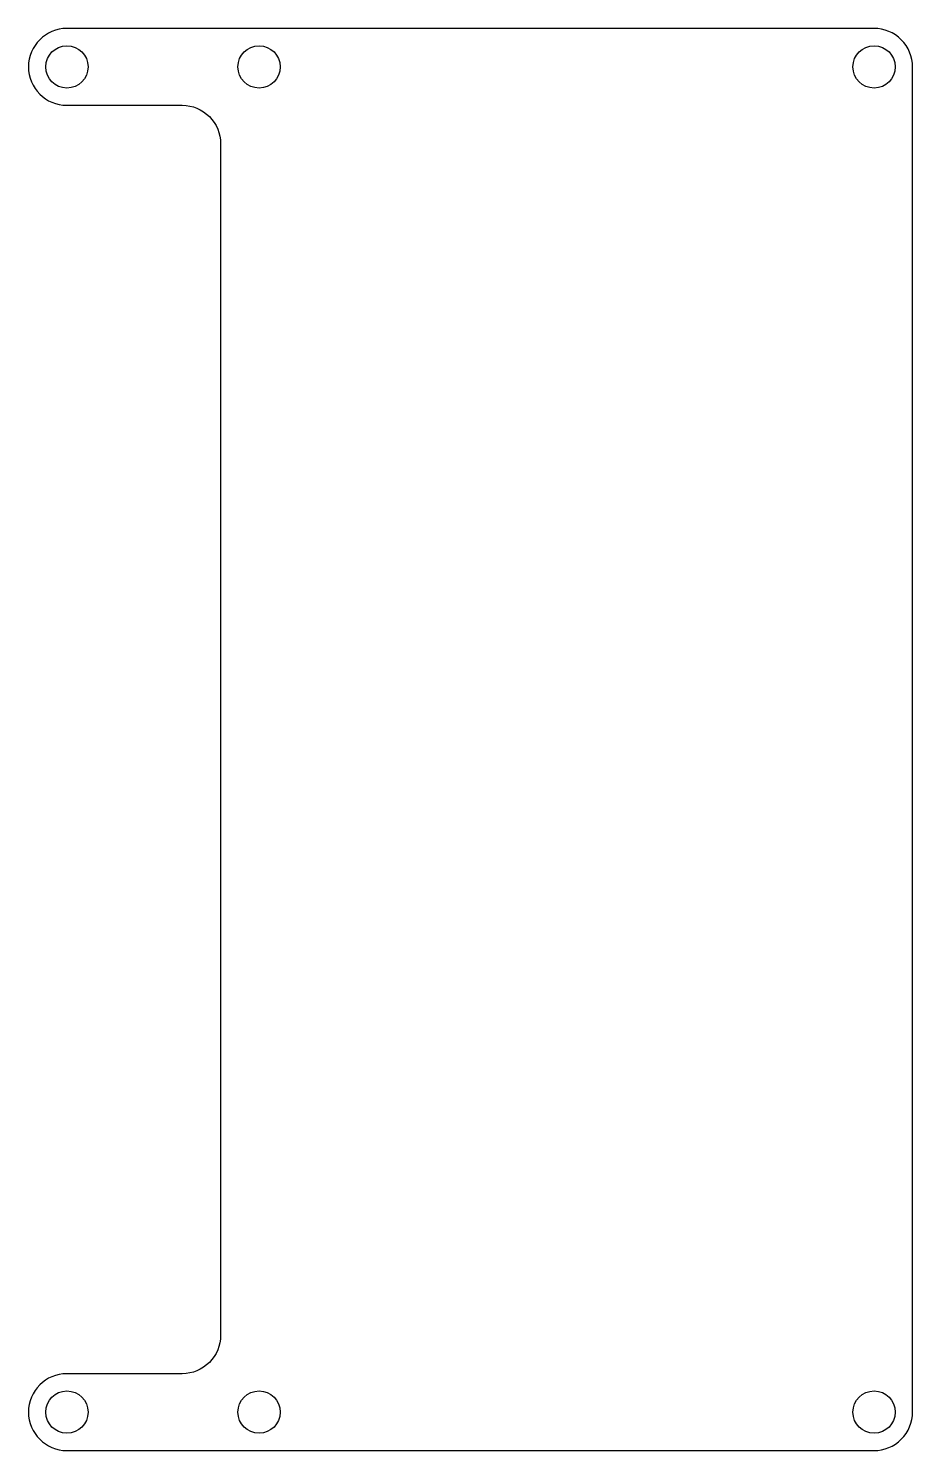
# Model space of a CAD drawing. Header units: millimetres. Extents: x -28 to 18, y -37 to 37.
import ezdxf

# ---------------------------------------------------------------- set-up
doc = ezdxf.new("R2010")
doc.units = ezdxf.units.MM

msp = doc.modelspace()

# ---------------------------------------------------------------- linework, layer by layer
msp.add_lwpolyline([(18, 35, 0.414214), (16, 37), (-26, 37, 1), (-26, 33), (-20, 33, -0.414214), (-18, 31), (-18, -31, -0.414214), (-20, -33), (-26, -33, 1), (-26, -37), (16, -37, 0.414214), (18, -35)], format="xyb", close=True)
for centre in [(-26, 35), (-16, 35), (16, 35), (-26, -35), (-16, -35), (16, -35)]:
    msp.add_circle(centre, 1.1)

doc.saveas('drawing.dxf')
